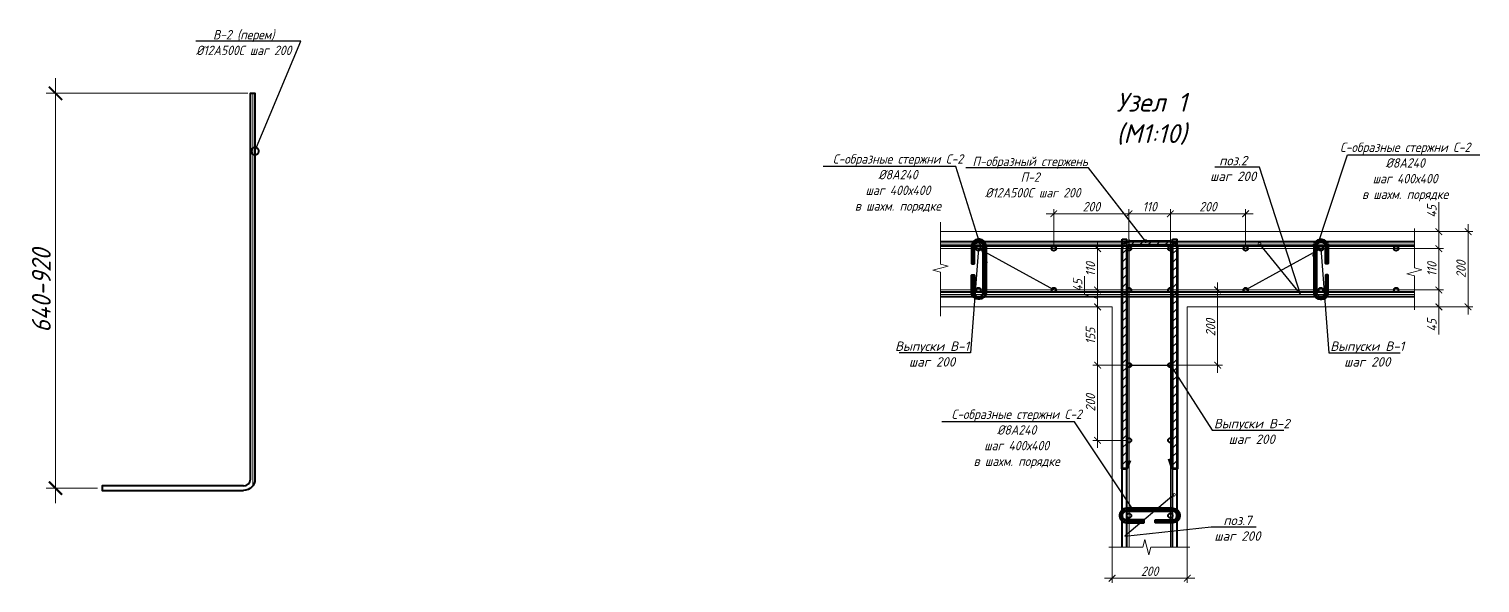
# Model space of a CAD drawing. Header units: millimetres. Extents: x 504091 to 2165846, y 135022 to 442887.
# Drawn here: x 1058478 to 1062335, y 225234 to 226707 of the extents above; entities that cross this region are included whole.
import ezdxf
from ezdxf import colors
from ezdxf.entities.mleader import LeaderData, LeaderLine
from ezdxf.math import Vec2, Vec3

# ---------------------------------------------------------------- set-up
doc = ezdxf.new("R2010")
doc.units = ezdxf.units.MM
doc.layers.get('Defpoints').update_dxf_attribs({"color": 255})
doc.layers.add('!Defpoints', color=255, linetype='Continuous', lineweight=5, plot=False)
doc.layers.add('PDF _Геометрия', color=7, linetype='Continuous')
doc.layers.add('SGRAND', color=7, linetype='Continuous')
for name, color, linetype, lineweight in [('Арматура 12', 26, 'Continuous', 50), ('КР_Арматура 12', 174, 'Continuous', 40), ('Монолит тонкий', 204, 'Continuous', 9), ('Размер', 7, 'Continuous', 13), ('Размеры КР', 164, 'Continuous', 9)]:
    doc.layers.add(name, color=color, linetype=linetype, lineweight=lineweight)
doc.styles.add('GOST 2.304_new', font='isocpeur.ttf', dxfattribs={"width": 0.9, "oblique": 15})
doc.dimstyles.new('SPDS 1_10', dxfattribs={"dimscale": 10, "dimtxt": 2.5, "dimasz": 1.77, "dimexe": 1.25, "dimexo": 0.625, "dimtad": 1, "dimdec": 0, "dimrnd": 0.001, "dimtxsty": 'GOST 2.304_new', "dimblk": 'ARCHTICK', "dimcen": 2.5, "dimdle": 2, "dimclrt": 256, "dimadec": 0, "dimazin": 2, "dimtfac": 0.75, "dimtdec": 0, "dimtmove": 1, "dimatfit": 3, "dimfxl": 0, "dimtolj": 1, "dimlwd": 9, "dimlwe": 9, "dimarcsym": 0})
doc.dimstyles.new('SPDS 1_20', dxfattribs={"dimscale": 20, "dimtxt": 2.5, "dimasz": 1.77, "dimexe": 1.25, "dimexo": 0.625, "dimtad": 1, "dimdec": 0, "dimrnd": 0.001, "dimtxsty": 'GOST 2.304_new', "dimblk": 'ARCHTICK', "dimcen": 2.5, "dimdle": 2, "dimclrt": 256, "dimadec": 0, "dimazin": 2, "dimtfac": 0.75, "dimtdec": 0, "dimtmove": 1, "dimatfit": 3, "dimfxl": 0, "dimtolj": 1, "dimlwd": 9, "dimlwe": 9, "dimarcsym": 0})

# ---------------------------------------------------------------- blocks, each defined once
blk = doc.blocks.new('_DotSmall')
at = {"color": 0, "linetype": 'ByBlock', "lineweight": 35, "const_width": 0.5}
blk.add_lwpolyline([(-0.0625, 0, 1), (0.0625, 0, 1)], format="xyb", close=True, dxfattribs=at)
blk = doc.blocks.new('_ArchTick')
at = {"color": 0, "linetype": 'ByBlock', "const_width": 0.15}
blk.add_lwpolyline([(-0.5, -0.5), (0.5, 0.5)], dxfattribs=at)
blk = doc.blocks.new('*D1781')
at = {"layer": 'Defpoints', "color": 0, "lineweight": 20, "transparency": 16777216}
for p in [(1059072.9, 226536.1), (1058548.6, 225486.1), (1058672.9, 225486.1)]:
    blk.add_point(p, dxfattribs=at)
at = {"layer": 'Размеры КР', "color": 0, "lineweight": 9, "transparency": 16777216}
for p, q in [((1058548.6, 226576.1), (1058548.6, 225446.1)), ((1059060.4, 226536.1), (1058523.6, 226536.1)), ((1058660.4, 225486.1), (1058523.6, 225486.1))]:
    blk.add_line(p, q, dxfattribs=at)
at = {"layer": 'Размеры КР', "color": 0, "lineweight": 9, "transparency": 16777216, "xscale": 35.4, "yscale": 35.4, "zscale": 35.4}
for p, rotation in [((1058548.6, 226536.1), 90), ((1058548.6, 225486.1), 270)]:
    blk.add_blockref('_ArchTick', p, dxfattribs=dict(at, rotation=rotation))
at = {"layer": 'Размеры КР', "lineweight": 20, "transparency": 16777216, "insert": (1058511.1, 226011.1), "char_height": 50, "attachment_point": 5, "rotation": 90, "style": 'GOST 2.304_new'}
blk.add_mtext('\\A1;640-920', dxfattribs=at)
blk = doc.blocks.new('*D1816')
at = {"layer": 'Defpoints', "color": 0, "lineweight": 20, "transparency": 16777216}
for p in [(1062112.4, 226013.2), (1062226.2, 226013.2), (1062098.6, 225968.2)]:
    blk.add_point(p, dxfattribs=at)
at = {"layer": 'Размеры КР', "color": 0, "lineweight": 9, "transparency": 16777216}
for p, q in [((1062226.2, 225948.2), (1062226.2, 226033.2)), ((1062118.7, 226013.2), (1062238.7, 226013.2)), ((1062104.9, 225968.2), (1062238.7, 225968.2)), ((1062226.2, 225895.1), (1062226.2, 225968.2))]:
    blk.add_line(p, q, dxfattribs=at)
at = {"layer": 'Размеры КР', "color": 0, "lineweight": 9, "transparency": 16777216, "xscale": 17.7, "yscale": 17.7, "zscale": 17.7}
for p, rotation in [((1062226.2, 226013.2), 90), ((1062226.2, 225968.2), 270)]:
    blk.add_blockref('_ArchTick', p, dxfattribs=dict(at, rotation=rotation))
at = {"layer": 'Размеры КР', "lineweight": 20, "transparency": 16777216, "insert": (1062207.5, 225919.3), "char_height": 25, "attachment_point": 5, "rotation": 90, "style": 'GOST 2.304_new'}
blk.add_mtext('\\A1;45', dxfattribs=at)
blk = doc.blocks.new('*D1817')
at = {"layer": 'Defpoints', "color": 0, "lineweight": 20, "transparency": 16777216}
for p in [(1062112.4, 226123.2), (1062226.2, 226123.2), (1062112.4, 226013.2)]:
    blk.add_point(p, dxfattribs=at)
at = {"layer": 'Размеры КР', "color": 0, "lineweight": 9, "transparency": 16777216}
for p, q in [((1062118.7, 226123.2), (1062238.7, 226123.2)), ((1062226.2, 225993.2), (1062226.2, 226143.2)), ((1062118.7, 226013.2), (1062238.7, 226013.2))]:
    blk.add_line(p, q, dxfattribs=at)
at = {"layer": 'Размеры КР', "color": 0, "lineweight": 9, "transparency": 16777216, "xscale": 17.7, "yscale": 17.7, "zscale": 17.7}
for p, rotation in [((1062226.2, 226123.2), 90), ((1062226.2, 226013.2), 270)]:
    blk.add_blockref('_ArchTick', p, dxfattribs=dict(at, rotation=rotation))
at = {"layer": 'Размеры КР', "lineweight": 20, "transparency": 16777216, "insert": (1062207.5, 226068.2), "char_height": 25, "attachment_point": 5, "rotation": 90, "style": 'GOST 2.304_new'}
blk.add_mtext('\\A1;110', dxfattribs=at)
blk = doc.blocks.new('*D1818')
at = {"layer": 'Defpoints', "color": 0, "lineweight": 20, "transparency": 16777216}
for p in [(1062115.5, 226168.2), (1062226.2, 226168.2), (1062112.4, 226123.2)]:
    blk.add_point(p, dxfattribs=at)
at = {"layer": 'Размеры КР', "color": 0, "lineweight": 9, "transparency": 16777216}
for p, q in [((1062226.2, 226246.3), (1062226.2, 226168.2)), ((1062226.2, 226103.2), (1062226.2, 226188.2)), ((1062121.7, 226168.2), (1062238.7, 226168.2)), ((1062118.7, 226123.2), (1062238.7, 226123.2))]:
    blk.add_line(p, q, dxfattribs=at)
at = {"layer": 'Размеры КР', "color": 0, "lineweight": 9, "transparency": 16777216, "xscale": 17.7, "yscale": 17.7, "zscale": 17.7}
for p, rotation in [((1062226.2, 226168.2), 90), ((1062226.2, 226123.2), 270)]:
    blk.add_blockref('_ArchTick', p, dxfattribs=dict(at, rotation=rotation))
at = {"layer": 'Размеры КР', "lineweight": 20, "transparency": 16777216, "insert": (1062207.5, 226222.1), "char_height": 25, "attachment_point": 5, "rotation": 90, "style": 'GOST 2.304_new'}
blk.add_mtext('\\A1;45', dxfattribs=at)
blk = doc.blocks.new('*D1819')
at = {"layer": 'Defpoints', "color": 0, "lineweight": 20, "transparency": 16777216}
for p in [(1062117.4, 226168.2), (1062303.9, 226168.2), (1062133.2, 225968.2)]:
    blk.add_point(p, dxfattribs=at)
at = {"layer": 'Размеры КР', "color": 0, "lineweight": 9, "transparency": 16777216}
for p, q in [((1062303.9, 225948.2), (1062303.9, 226188.2)), ((1062123.6, 226168.2), (1062316.4, 226168.2)), ((1062139.5, 225968.2), (1062316.4, 225968.2))]:
    blk.add_line(p, q, dxfattribs=at)
at = {"layer": 'Размеры КР', "color": 0, "lineweight": 9, "transparency": 16777216, "xscale": 17.7, "yscale": 17.7, "zscale": 17.7}
for p, rotation in [((1062303.9, 226168.2), 90), ((1062303.9, 225968.2), 270)]:
    blk.add_blockref('_ArchTick', p, dxfattribs=dict(at, rotation=rotation))
at = {"layer": 'Размеры КР', "lineweight": 20, "transparency": 16777216, "insert": (1062285.2, 226068.2), "char_height": 25, "attachment_point": 5, "rotation": 90, "style": 'GOST 2.304_new'}
blk.add_mtext('\\A1;200', dxfattribs=at)
blk = doc.blocks.new('*D1820')
at = {"layer": 'Defpoints', "color": 0, "lineweight": 20, "transparency": 16777216}
for p in [(1061512.4, 226215.8), (1061512.4, 226123.2), (1061712.4, 226123.2)]:
    blk.add_point(p, dxfattribs=at)
at = {"layer": 'Размеры КР', "color": 0, "lineweight": 9, "transparency": 16777216}
for p, q in [((1061512.4, 226129.5), (1061512.4, 226228.3)), ((1061712.4, 226129.5), (1061712.4, 226228.3)), ((1061732.4, 226215.8), (1061492.4, 226215.8))]:
    blk.add_line(p, q, dxfattribs=at)
at = {"layer": 'Размеры КР', "color": 0, "lineweight": 9, "transparency": 16777216, "xscale": 17.7, "yscale": 17.7, "zscale": 17.7, "rotation": 180}
blk.add_blockref('_ArchTick', (1061512.4, 226215.8), dxfattribs=at)
at = {"layer": 'Размеры КР', "color": 0, "lineweight": 9, "transparency": 16777216, "xscale": 17.7, "yscale": 17.7, "zscale": 17.7}
blk.add_blockref('_ArchTick', (1061712.4, 226215.8), dxfattribs=at)
at = {"layer": 'Размеры КР', "lineweight": 20, "transparency": 16777216, "insert": (1061612.4, 226234.6), "char_height": 25, "attachment_point": 5, "style": 'GOST 2.304_new'}
blk.add_mtext('\\A1;200', dxfattribs=at)
blk = doc.blocks.new('*D1821')
at = {"layer": 'Defpoints', "color": 0, "lineweight": 20, "transparency": 16777216}
for p in [(1061402.4, 226215.8), (1061402.4, 226123.2), (1061512.4, 226123.2)]:
    blk.add_point(p, dxfattribs=at)
at = {"layer": 'Размеры КР', "color": 0, "lineweight": 9, "transparency": 16777216}
for p, q in [((1061402.4, 226129.5), (1061402.4, 226228.3)), ((1061512.4, 226129.5), (1061512.4, 226228.3)), ((1061532.4, 226215.8), (1061382.4, 226215.8))]:
    blk.add_line(p, q, dxfattribs=at)
at = {"layer": 'Размеры КР', "color": 0, "lineweight": 9, "transparency": 16777216, "xscale": 17.7, "yscale": 17.7, "zscale": 17.7, "rotation": 180}
blk.add_blockref('_ArchTick', (1061402.4, 226215.8), dxfattribs=at)
at = {"layer": 'Размеры КР', "color": 0, "lineweight": 9, "transparency": 16777216, "xscale": 17.7, "yscale": 17.7, "zscale": 17.7}
blk.add_blockref('_ArchTick', (1061512.4, 226215.8), dxfattribs=at)
at = {"layer": 'Размеры КР', "lineweight": 20, "transparency": 16777216, "insert": (1061457.4, 226234.6), "char_height": 25, "attachment_point": 5, "style": 'GOST 2.304_new'}
blk.add_mtext('\\A1;110', dxfattribs=at)
blk = doc.blocks.new('*D1822')
at = {"layer": 'Defpoints', "color": 0, "lineweight": 20, "transparency": 16777216}
for p in [(1061202.4, 226215.8), (1061202.4, 226123.2), (1061402.4, 226123.2)]:
    blk.add_point(p, dxfattribs=at)
at = {"layer": 'Размеры КР', "color": 0, "lineweight": 9, "transparency": 16777216}
for p, q in [((1061202.4, 226129.5), (1061202.4, 226228.3)), ((1061402.4, 226129.5), (1061402.4, 226228.3)), ((1061422.4, 226215.8), (1061182.4, 226215.8))]:
    blk.add_line(p, q, dxfattribs=at)
at = {"layer": 'Размеры КР', "color": 0, "lineweight": 9, "transparency": 16777216, "xscale": 17.7, "yscale": 17.7, "zscale": 17.7, "rotation": 180}
blk.add_blockref('_ArchTick', (1061202.4, 226215.8), dxfattribs=at)
at = {"layer": 'Размеры КР', "color": 0, "lineweight": 9, "transparency": 16777216, "xscale": 17.7, "yscale": 17.7, "zscale": 17.7}
blk.add_blockref('_ArchTick', (1061402.4, 226215.8), dxfattribs=at)
at = {"layer": 'Размеры КР', "lineweight": 20, "transparency": 16777216, "insert": (1061302.4, 226234.6), "char_height": 25, "attachment_point": 5, "style": 'GOST 2.304_new'}
blk.add_mtext('\\A1;200', dxfattribs=at)
blk = doc.blocks.new('*D1823')
at = {"layer": 'Defpoints', "color": 0, "lineweight": 20, "transparency": 16777216}
for p in [(1061402.4, 226123.2), (1061318.9, 226013.2), (1061402.4, 226013.2)]:
    blk.add_point(p, dxfattribs=at)
at = {"layer": 'Размеры КР', "color": 0, "lineweight": 9, "transparency": 16777216}
for p, q in [((1061396.2, 226123.2), (1061306.4, 226123.2)), ((1061318.9, 226143.2), (1061318.9, 225993.2)), ((1061396.2, 226013.2), (1061306.4, 226013.2))]:
    blk.add_line(p, q, dxfattribs=at)
at = {"layer": 'Размеры КР', "color": 0, "lineweight": 9, "transparency": 16777216, "xscale": 17.7, "yscale": 17.7, "zscale": 17.7}
for p, rotation in [((1061318.9, 226123.2), 90), ((1061318.9, 226013.2), 270)]:
    blk.add_blockref('_ArchTick', p, dxfattribs=dict(at, rotation=rotation))
at = {"layer": 'Размеры КР', "lineweight": 20, "transparency": 16777216, "insert": (1061300.1, 226068.2), "char_height": 25, "attachment_point": 5, "rotation": 90, "style": 'GOST 2.304_new'}
blk.add_mtext('\\A1;110', dxfattribs=at)
blk = doc.blocks.new('*D1824')
at = {"layer": 'Defpoints', "color": 0, "lineweight": 20, "transparency": 16777216}
for p in [(1061402.4, 226013.2), (1061318.9, 225968.2), (1061357.4, 225968.2)]:
    blk.add_point(p, dxfattribs=at)
at = {"layer": 'Размеры КР', "color": 0, "lineweight": 9, "transparency": 16777216}
for p, q in [((1061284.5, 226001.1), (1061284.5, 226049.5)), ((1061318.9, 226033.2), (1061318.9, 225948.2)), ((1061318.9, 225990.7), (1061284.5, 226001.1)), ((1061396.2, 226013.2), (1061306.4, 226013.2)), ((1061351.2, 225968.2), (1061306.4, 225968.2))]:
    blk.add_line(p, q, dxfattribs=at)
at = {"layer": 'Размеры КР', "color": 0, "lineweight": 9, "transparency": 16777216, "xscale": 17.7, "yscale": 17.7, "zscale": 17.7}
for p, rotation in [((1061318.9, 226013.2), 90), ((1061318.9, 225968.2), 270)]:
    blk.add_blockref('_ArchTick', p, dxfattribs=dict(at, rotation=rotation))
at = {"layer": 'Размеры КР', "lineweight": 20, "transparency": 16777216, "insert": (1061265.8, 226025.3), "char_height": 25, "attachment_point": 5, "rotation": 90, "style": 'GOST 2.304_new'}
blk.add_mtext('\\A1;45', dxfattribs=at)
blk = doc.blocks.new('*D1825')
at = {"layer": 'Defpoints', "color": 0, "lineweight": 20, "transparency": 16777216}
for p in [(1061357.4, 225968.2), (1061318.9, 225813.2), (1061402.4, 225813.2)]:
    blk.add_point(p, dxfattribs=at)
at = {"layer": 'Размеры КР', "color": 0, "lineweight": 9, "transparency": 16777216}
for p, q in [((1061351.2, 225968.2), (1061306.4, 225968.2)), ((1061318.9, 225988.2), (1061318.9, 225793.2)), ((1061396.2, 225813.2), (1061306.4, 225813.2))]:
    blk.add_line(p, q, dxfattribs=at)
at = {"layer": 'Размеры КР', "color": 0, "lineweight": 9, "transparency": 16777216, "xscale": 17.7, "yscale": 17.7, "zscale": 17.7}
for p, rotation in [((1061318.9, 225968.2), 90), ((1061318.9, 225813.2), 270)]:
    blk.add_blockref('_ArchTick', p, dxfattribs=dict(at, rotation=rotation))
at = {"layer": 'Размеры КР', "lineweight": 20, "transparency": 16777216, "insert": (1061300.1, 225890.7), "char_height": 25, "attachment_point": 5, "rotation": 90, "style": 'GOST 2.304_new'}
blk.add_mtext('\\A1;155', dxfattribs=at)
blk = doc.blocks.new('*D1826')
at = {"layer": 'Defpoints', "color": 0, "lineweight": 20, "transparency": 16777216}
for p in [(1061402.4, 225813.2), (1061318.9, 225613.2), (1061402.4, 225613.2)]:
    blk.add_point(p, dxfattribs=at)
at = {"layer": 'Размеры КР', "color": 0, "lineweight": 9, "transparency": 16777216}
for p, q in [((1061396.2, 225813.2), (1061306.4, 225813.2)), ((1061318.9, 225833.2), (1061318.9, 225593.2)), ((1061396.2, 225613.2), (1061306.4, 225613.2))]:
    blk.add_line(p, q, dxfattribs=at)
at = {"layer": 'Размеры КР', "color": 0, "lineweight": 9, "transparency": 16777216, "xscale": 17.7, "yscale": 17.7, "zscale": 17.7}
for p, rotation in [((1061318.9, 225813.2), 90), ((1061318.9, 225613.2), 270)]:
    blk.add_blockref('_ArchTick', p, dxfattribs=dict(at, rotation=rotation))
at = {"layer": 'Размеры КР', "lineweight": 20, "transparency": 16777216, "insert": (1061300.1, 225713.2), "char_height": 25, "attachment_point": 5, "rotation": 90, "style": 'GOST 2.304_new'}
blk.add_mtext('\\A1;200', dxfattribs=at)
blk = doc.blocks.new('*D1827')
at = {"layer": 'Defpoints', "color": 0, "lineweight": 20, "transparency": 16777216}
for p in [(1061512.4, 226013.2), (1061512.4, 225813.2), (1061638.1, 225813.2)]:
    blk.add_point(p, dxfattribs=at)
at = {"layer": 'Размеры КР', "color": 0, "lineweight": 9, "transparency": 16777216}
for p, q in [((1061638.1, 226033.2), (1061638.1, 225793.2)), ((1061518.7, 226013.2), (1061650.6, 226013.2)), ((1061518.7, 225813.2), (1061650.6, 225813.2))]:
    blk.add_line(p, q, dxfattribs=at)
at = {"layer": 'Размеры КР', "color": 0, "lineweight": 9, "transparency": 16777216, "xscale": 17.7, "yscale": 17.7, "zscale": 17.7}
for p, rotation in [((1061638.1, 226013.2), 90), ((1061638.1, 225813.2), 270)]:
    blk.add_blockref('_ArchTick', p, dxfattribs=dict(at, rotation=rotation))
at = {"layer": 'Размеры КР', "lineweight": 20, "transparency": 16777216, "insert": (1061619.3, 225913.2), "char_height": 25, "attachment_point": 5, "rotation": 90, "style": 'GOST 2.304_new'}
blk.add_mtext('\\A1;200', dxfattribs=at)
blk = doc.blocks.new('*D1808')
at = {"layer": 'Defpoints', "color": 0, "lineweight": 20, "transparency": 16777216}
for p in [(1061357.4, 225429), (1061557.4, 225376.4), (1061557.4, 225246.6)]:
    blk.add_point(p, dxfattribs=at)
at = {"layer": 'Размеры КР', "color": 0, "lineweight": 9, "transparency": 16777216}
for p, q in [((1061357.4, 225422.8), (1061357.4, 225234.1)), ((1061557.4, 225370.1), (1061557.4, 225234.1)), ((1061337.4, 225246.6), (1061577.4, 225246.6))]:
    blk.add_line(p, q, dxfattribs=at)
at = {"layer": 'Размеры КР', "color": 0, "lineweight": 9, "transparency": 16777216, "xscale": 17.7, "yscale": 17.7, "zscale": 17.7, "rotation": 180}
blk.add_blockref('_ArchTick', (1061357.4, 225246.6), dxfattribs=at)
at = {"layer": 'Размеры КР', "color": 0, "lineweight": 9, "transparency": 16777216, "xscale": 17.7, "yscale": 17.7, "zscale": 17.7}
blk.add_blockref('_ArchTick', (1061557.4, 225246.6), dxfattribs=at)
at = {"layer": 'Размеры КР', "lineweight": 20, "transparency": 16777216, "insert": (1061457.4, 225265.3), "char_height": 25, "attachment_point": 5, "style": 'GOST 2.304_new'}
blk.add_mtext('\\A1;200', dxfattribs=at)

msp = doc.modelspace()

# ---------------------------------------------------------------- hatches: boundary and pattern name
at = {"layer": 'SGRAND', "lineweight": 20}
h = msp.add_hatch(dxfattribs=at)
h.set_pattern_fill('ANSI31', color=256, scale=5)
h.set_pattern_definition([(45, (158924.627, -14168.654), (-11.22532015, 11.22532015), [])])
edge = h.paths.add_edge_path()
edge.add_arc((1061406.3393, 226121.3557), 9.9, 90, 180)
edge.add_line((1061396.4393, 226121.3557), (1061396.4393, 225537.1536))
edge.add_line((1061396.4393, 225537.1536), (1061384.4393, 225537.1536))
edge.add_line((1061384.4393, 225537.1536), (1061384.4393, 226121.3557))
edge.add_arc((1061406.3393, 226121.3557), 21.9, 90, 180, ccw=False)
edge.add_line((1061406.3393, 226143.2557), (1061508.607, 226143.2557))
edge.add_arc((1061508.607, 226121.3557), 21.9, 0, 90, ccw=False)
edge.add_line((1061530.507, 226121.3557), (1061530.507, 225537.1536))
edge.add_line((1061530.507, 225537.1536), (1061518.507, 225537.1536))
edge.add_line((1061518.507, 225537.1536), (1061518.507, 226121.3557))
edge.add_arc((1061508.607, 226121.3557), 9.9, 0, 90)
edge.add_line((1061508.607, 226131.2557), (1061406.3393, 226131.2557))

# ---------------------------------------------------------------- linework, layer by layer
at = {"layer": '!Defpoints', "lineweight": 15, "ltscale": 100}
for p, q in [((1059072.8749, 225490.043), (1059072.8749, 226536.0712)), ((1061402.4393, 225329.2328), (1061402.4393, 226148.2376)), ((1061512.4393, 225329.2328), (1061512.4393, 226148.2376)), ((1062161.1705, 226135.2376), (1060901.4215, 226135.2376)), ((1062161.1705, 226123.2376), (1060901.4215, 226123.2376)), ((1062161.1705, 226013.2376), (1060901.4215, 226013.2376)), ((1062161.1705, 226001.2376), (1060901.4215, 226001.2376))]:
    msp.add_line(p, q, dxfattribs=at)
at = {"layer": 'PDF _Геометрия', "lineweight": 9}
for points in [[(1060901.4215, 225943.9476), (1060901.4215, 226060.5621), (1060881.3203, 226065.8519), (1060921.3111, 226076.6431), (1060901.4215, 226081.9329), (1060901.4215, 226193.5552)], [(1062161.1705, 225960.5089), (1062161.1705, 226050.789), (1062141.0693, 226056.0788), (1062181.0602, 226066.87), (1062161.1705, 226072.1598), (1062161.1705, 226176.2247)], [(1061348.6617, 225329.2328), (1061438.9418, 225329.2328), (1061444.2316, 225349.3341), (1061455.0228, 225309.3432), (1061460.3126, 225329.2328), (1061564.3775, 225329.2328)]]:
    msp.add_lwpolyline(points, dxfattribs=at)
at = {"layer": 'Арматура 12', "lineweight": 53, "ltscale": 20}
for p, q in [((1061015.5894, 226007.7376), (1061015.5894, 226129.2376)), ((1061021.5894, 226129.2376), (1061021.5894, 226007.7376)), ((1061894.5167, 226129.2376), (1061894.5167, 226007.7376)), ((1061900.5167, 226007.7376), (1061900.5167, 226129.2376)), ((1061396.4393, 225537.1536), (1061405.1996, 225559.632)), ((1061518.507, 225537.1536), (1061509.0008, 225564.1489)), ((1061518.4393, 225431.7969), (1061396.9393, 225431.7969)), ((1061396.9393, 225425.7969), (1061518.4393, 225425.7969))]:
    msp.add_line(p, q, dxfattribs=at)
for points in [[(1061021.5894, 226128.9815), (1061021.5894, 226130.7376, 0.414213562), (1061005.0894, 226147.2376), (1061001.2441, 226147.2376, 0.414213562), (1060984.7441, 226130.7376), (1060984.7441, 226083.8077), (1060990.7441, 226083.8077), (1060990.7441, 226130.7376, -0.414213562), (1061001.2441, 226141.2376), (1061005.0894, 226141.2376, -0.414213562), (1061015.5894, 226130.7376), (1061015.5894, 226128.9815)], [(1061894.5167, 226128.9815), (1061894.5167, 226130.7376, -0.414213562), (1061911.0167, 226147.2376), (1061914.862, 226147.2376, -0.414213562), (1061931.362, 226130.7376), (1061931.362, 226083.8077), (1061925.362, 226083.8077), (1061925.362, 226130.7376, 0.414213562), (1061914.862, 226141.2376), (1061911.0167, 226141.2376, 0.414213562), (1061900.5167, 226130.7376), (1061900.5167, 226128.9815)], [(1061021.5894, 226007.4938), (1061021.5894, 226005.7376, -0.414213562), (1061005.0894, 225989.2376), (1061001.2441, 225989.2376, -0.414213562), (1060984.7441, 226005.7376), (1060984.7441, 226052.6675), (1060990.7441, 226052.6675), (1060990.7441, 226005.7376, 0.414213562), (1061001.2441, 225995.2376), (1061005.0894, 225995.2376, 0.414213562), (1061015.5894, 226005.7376), (1061015.5894, 226007.4938)], [(1061894.5167, 226007.4938), (1061894.5167, 226005.7376, 0.414213562), (1061911.0167, 225989.2376), (1061914.862, 225989.2376, 0.414213562), (1061931.362, 226005.7376), (1061931.362, 226052.6675), (1061925.362, 226052.6675), (1061925.362, 226005.7376, -0.414213562), (1061914.862, 225995.2376), (1061911.0167, 225995.2376, -0.414213562), (1061900.5167, 226005.7376), (1061900.5167, 226007.4938)], [(1061396.6954, 225431.7969), (1061394.9393, 225431.7969, 0.414213562), (1061378.4393, 225415.2969), (1061378.4393, 225411.4516, 0.414213562), (1061394.9393, 225394.9516), (1061441.8692, 225394.9516), (1061441.8692, 225400.9516), (1061394.9393, 225400.9516, -0.414213562), (1061384.4393, 225411.4516), (1061384.4393, 225415.2969, -0.414213562), (1061394.9393, 225425.7969), (1061396.6954, 225425.7969)], [(1061518.1831, 225431.7969), (1061519.9393, 225431.7969, -0.414213562), (1061536.4393, 225415.2969), (1061536.4393, 225411.4516, -0.414213562), (1061519.9393, 225394.9516), (1061473.0094, 225394.9516), (1061473.0094, 225400.9516), (1061519.9393, 225400.9516, 0.414213562), (1061530.4393, 225411.4516), (1061530.4393, 225415.2969, 0.414213562), (1061519.9393, 225425.7969), (1061518.1831, 225425.7969)]]:
    msp.add_lwpolyline(points, format="xyb", dxfattribs=at)
msp.add_lwpolyline([(1061406.3393, 226131.2557, 0.414213562), (1061396.4393, 226121.3557), (1061396.4393, 225537.1536), (1061384.4393, 225537.1536), (1061384.4393, 226121.3557, -0.414213562), (1061406.3393, 226143.2557), (1061508.607, 226143.2557, -0.414213562), (1061530.507, 226121.3557), (1061530.507, 225537.1536), (1061518.507, 225537.1536), (1061518.507, 226121.3557, 0.414213562), (1061508.607, 226131.2557)], format="xyb", close=True, dxfattribs=at)
at = {"layer": 'КР_Арматура 12', "ltscale": 12}
msp.add_lwpolyline([(1059048.8749, 225492.0609, 0.414213562), (1059066.8749, 225510.0609), (1059066.8749, 226536.0712), (1059078.8749, 226536.0712), (1059078.8749, 225510.0609, -0.414213562), (1059048.8749, 225480.0609)], format="xyb", dxfattribs=at)
msp.add_lwpolyline([(1059048.8749, 225492.0609), (1058672.8749, 225492.0609), (1058672.8749, 225480.0609), (1059048.8749, 225480.0609)], dxfattribs=at)
at = {"layer": 'Монолит тонкий', "lineweight": 15, "ltscale": 100}
for p, q in [((1062161.1705, 226168.2376), (1060901.4215, 226168.2376)), ((1061357.4393, 225968.2376), (1060901.4215, 225968.2376)), ((1061357.4393, 225329.2328), (1061357.4393, 225968.2376)), ((1062161.1705, 225968.2376), (1061557.4393, 225968.2376)), ((1061557.4393, 225329.2328), (1061557.4393, 225968.2376))]:
    msp.add_line(p, q, dxfattribs=at)
at = {"layer": 'Размеры КР', "lineweight": 40}
for p, q in [((1061384.4393, 225329.2328), (1061384.4393, 226148.2376)), ((1061384.4393, 226148.2376), (1061396.4393, 226148.2376)), ((1061396.4393, 225329.2328), (1061396.4393, 226148.2376)), ((1061518.4393, 225329.2328), (1061518.4393, 226148.2376)), ((1061518.4393, 226148.2376), (1061530.4393, 226148.2376)), ((1061530.4393, 225329.2328), (1061530.4393, 226148.2376)), ((1062161.1705, 226141.2376), (1060901.4215, 226141.2376)), ((1062161.1705, 226129.2376), (1060901.4215, 226129.2376)), ((1062161.1705, 226007.2376), (1060901.4215, 226007.2376)), ((1062161.1705, 225995.2376), (1060901.4215, 225995.2376))]:
    msp.add_line(p, q, dxfattribs=at)
for centre in [(1061002.4393, 226123.2376), (1061202.4393, 226123.2376), (1061402.4393, 226123.2376), (1061512.4393, 226123.2376), (1061712.4393, 226123.2376), (1061912.4393, 226123.2376), (1062112.4393, 226123.2376), (1061002.4393, 226013.2376), (1061202.4393, 226013.2376), (1061402.4393, 226013.2376), (1061512.4393, 226013.2376), (1061712.4393, 226013.2376), (1061912.4393, 226013.2376), (1062112.4393, 226013.2376), (1061402.4393, 225813.2376), (1061512.4393, 225813.2376), (1061402.4393, 225613.2376), (1061512.4393, 225613.2376), (1061402.4393, 225413.2376), (1061512.4393, 225413.2376)]:
    msp.add_circle(centre, 6, dxfattribs=at)

# ---------------------------------------------------------------- texts
at = {"layer": 'Размер', "ltscale": 20, "insert": (1061462.5676, 226537.3176), "char_height": 50, "width": 511.854399, "attachment_point": 2, "style": 'GOST 2.304_new', "bg_fill": 2}
msp.add_mtext('\\A1;{\\W1;Узел 1\\P(М1:10)}', dxfattribs=at)

# ---------------------------------------------------------------- dimensions: what is measured, and where the dimension line sits
at = {"layer": 'Размеры КР', "lineweight": 20}
dim = msp.add_linear_dim(base=(1058548.6049, 225486.0609), p1=(1059072.8749, 226536.0712), p2=(1058672.8749, 225486.0609), angle=90, text='640-920', dimstyle='SPDS 1_20', dxfattribs=at)
dim.commit()
dim.dimension.update_dxf_attribs({"geometry": '*D1781', "text_midpoint": (1058511.1049, 226011.0661)})
for base, p1, p2, picture, middle in [((1061202.4393, 226215.8161), (1061402.4393, 226123.2376), (1061202.4393, 226123.2376), '*D1822', (1061302.4393, 226234.5661)), ((1061402.4393, 226215.8161), (1061512.4393, 226123.2376), (1061402.4393, 226123.2376), '*D1821', (1061457.4393, 226234.5661)), ((1061512.4393, 226215.8161), (1061712.4393, 226123.2376), (1061512.4393, 226123.2376), '*D1820', (1061612.4393, 226234.5661)), ((1061557.4393, 225246.5651), (1061357.4393, 225429.0221), (1061557.4393, 225376.3691), '*D1808', (1061457.4393, 225265.3151))]:
    dim = msp.add_linear_dim(base=base, p1=p1, p2=p2, dimstyle='SPDS 1_10', dxfattribs=at)
    dim.commit()
    dim.dimension.update_dxf_attribs({"geometry": picture, "text_midpoint": middle})
for base, p1, p2, picture, middle in [((1062226.2327, 226168.2376), (1062112.4393, 226123.2376), (1062115.4551, 226168.2376), '*D1818', (1062215.0821, 226222.0772)), ((1062226.2327, 226013.2376), (1062098.609, 225968.2376), (1062112.4393, 226013.2376), '*D1816', (1062198.2953, 225919.3402))]:
    dim = msp.add_linear_dim(base=base, p1=p1, p2=p2, angle=90, dimstyle='SPDS 1_10', dxfattribs=at)
    dim.commit()
    dim.dimension.update_dxf_attribs({"geometry": picture, "text_midpoint": middle, "dimtype": 160})
for base, p1, p2, picture, middle in [((1062303.9168, 226168.2376), (1062133.2489, 225968.2376), (1062117.3985, 226168.2376), '*D1819', (1062285.1668, 226068.2376)), ((1061318.8769, 226013.2376), (1061402.4393, 226123.2376), (1061402.4393, 226013.2376), '*D1823', (1061300.1269, 226068.2376)), ((1062226.2327, 226123.2376), (1062112.4393, 226013.2376), (1062112.4393, 226123.2376), '*D1817', (1062207.4827, 226068.2376)), ((1061318.8769, 225968.2376), (1061402.4393, 226013.2376), (1061357.4393, 225968.2376), '*D1824', (1061265.7519, 226007.3001)), ((1061638.0987, 225813.2376), (1061512.4393, 226013.2376), (1061512.4393, 225813.2376), '*D1827', (1061619.3487, 225913.2376)), ((1061318.8769, 225813.2376), (1061357.4393, 225968.2376), (1061402.4393, 225813.2376), '*D1825', (1061300.1269, 225890.7376)), ((1061318.8769, 225613.2376), (1061402.4393, 225813.2376), (1061402.4393, 225613.2376), '*D1826', (1061300.1269, 225713.2376))]:
    dim = msp.add_linear_dim(base=base, p1=p1, p2=p2, angle=90, dimstyle='SPDS 1_10', dxfattribs=at)
    dim.commit()
    dim.dimension.update_dxf_attribs({"geometry": picture, "text_midpoint": middle})

# ---------------------------------------------------------------- leaders
at = {"layer": 'Размер', "ltscale": 20}
ml = msp.add_multileader_mtext('Standard', dxfattribs=at)
ml.set_content('\\A1;В-2 (перем)\\P%%C12А500С шаг 200', color=256, style='GOST 2.304_new')
ml.set_leader_properties()
ml.set_arrow_properties(name='DOTSMALL')
ml.build(insert=Vec2(0, 0))
ml.multileader.update_dxf_attribs({"text_left_attachment_type": 6, "text_right_attachment_type": 6, "arrow_head_size": 40})
ctx = ml.context
ctx.base_point, ctx.char_height, ctx.arrow_head_size, ctx.landing_gap_size, ctx.plane_origin = Vec3(1058905.204, 226674.4028), 25, 40, 0, Vec3(1056774.8884, 255732.1409)
ctx.left_attachment, ctx.right_attachment, ctx.text_align_type = 6, 6, 1
notes = []
notes.append((ctx, [(0, (1, 1, 0), (1059200.9477, 226674.4028), (-1, 0), 8, [(0, [(1059078.8749, 226382.2827)], 0, [])])]))
ctx.mtext.insert, ctx.mtext.rotation, ctx.mtext.width, ctx.mtext.alignment, ctx.mtext.flow_direction = Vec3(1059049.0758, 226704.4028), 6.283185307, 821.237763, 2, 5
ml = msp.add_multileader_mtext('Standard', dxfattribs=at)
ml.set_content('\\A1;С-образные стержни С-2 %%C8А240\\Pшаг 400х400\\Pв шахм. порядке ', color=256, style='GOST 2.304_new')
ml.set_leader_properties()
ml.set_arrow_properties(name='DOTSMALL')
ml.build(insert=Vec2(0, 0))
ml.multileader.update_dxf_attribs({"text_left_attachment_type": 6, "text_right_attachment_type": 6, "dogleg_length": 3.2, "arrow_head_size": 16})
ctx = ml.context
ctx.base_point, ctx.char_height, ctx.arrow_head_size, ctx.landing_gap_size, ctx.plane_origin = Vec3(1061986.1199, 226372.581), 25, 16, 0, Vec3(1060055.0976, 256398.8818)
ctx.left_attachment, ctx.right_attachment, ctx.text_align_type = 6, 6, 1
notes.append((ctx, [(1, (1, 1, 0), (1061982.9199, 226372.581), (1, 0), 3.2, [(1, [(1061894.5167, 226105.1153)], 0, [])])]))
ctx.mtext.insert, ctx.mtext.rotation, ctx.mtext.width, ctx.mtext.defined_height, ctx.mtext.alignment, ctx.mtext.flow_direction = Vec3(1062136.591, 226405.081), 6.283185307, 345.885042, 57.9167, 2, 5
ml = msp.add_multileader_mtext('Standard', dxfattribs=at)
ml.set_content('\\A1;С-образные стержни С-2 %%C8А240\\Pшаг 400х400\\Pв шахм. порядке ', color=256, style='GOST 2.304_new')
ml.set_leader_properties()
ml.set_arrow_properties(name='DOTSMALL')
ml.build(insert=Vec2(0, 0))
ml.multileader.update_dxf_attribs({"text_left_attachment_type": 6, "text_right_attachment_type": 6, "dogleg_length": 3.2, "arrow_head_size": 16})
ctx = ml.context
ctx.base_point, ctx.char_height, ctx.arrow_head_size, ctx.landing_gap_size, ctx.plane_origin = Vec3(1060637.7508, 226341.503), 25, 16, 0, Vec3(1058706.7285, 256367.8038)
ctx.left_attachment, ctx.right_attachment, ctx.text_align_type = 6, 6, 1
notes.append((ctx, [(0, (1, 1, 0), (1060941.8932, 226341.503), (-1, 0), 3.2, [(1, [(1061021.5894, 226086.3809)], 0, [])])]))
ctx.mtext.insert, ctx.mtext.rotation, ctx.mtext.width, ctx.mtext.defined_height, ctx.mtext.alignment, ctx.mtext.flow_direction = Vec3(1060788.222, 226374.003), 6.283185307, 345.885042, 57.9167, 2, 5
ml = msp.add_multileader_mtext('Standard', dxfattribs=at)
ml.set_content('\\A1;{\\W1;Выпуски В-1\\Pшаг 200}', color=256, style='GOST 2.304_new')
ml.set_leader_properties()
ml.set_arrow_properties(name='DOTSMALL')
ml.build(insert=Vec2(0, 0))
ml.multileader.update_dxf_attribs({"text_left_attachment_type": 6, "text_right_attachment_type": 6, "dogleg_length": 3.2, "arrow_head_size": 16})
ctx = ml.context
ctx.base_point, ctx.char_height, ctx.arrow_head_size, ctx.landing_gap_size, ctx.plane_origin = Vec3(1060779.8151, 225846.1586), 25, 16, 0, Vec3(1015262.255, 516659.6694)
ctx.left_attachment, ctx.right_attachment, ctx.text_align_type = 6, 6, 1
notes.append((ctx, [(0, (1, 1, 0), (1060981.4126, 225846.1586), (-1, 0), 3.2, [(1, [(1061202.4393, 226013.2376), (1061002.4393, 226123.2376)], 0, [])])]))
ctx.mtext.insert, ctx.mtext.rotation, ctx.mtext.width, ctx.mtext.alignment, ctx.mtext.flow_direction = Vec3(1060879.0139, 225876.1586), 6.283185307, 511.854399, 2, 5
ml = msp.add_multileader_mtext('Standard', dxfattribs=at)
ml.set_content('\\A1;{\\W1;Выпуски В-1\\Pшаг 200}', color=256, style='GOST 2.304_new')
ml.set_leader_properties()
ml.set_arrow_properties(name='DOTSMALL')
ml.build(insert=Vec2(0, 0))
ml.multileader.update_dxf_attribs({"text_left_attachment_type": 6, "text_right_attachment_type": 6, "dogleg_length": 3.2, "arrow_head_size": 16})
ctx = ml.context
ctx.base_point, ctx.char_height, ctx.arrow_head_size, ctx.landing_gap_size, ctx.plane_origin = Vec3(1061936.666, 225846.1586), 25, 16, 0, Vec3(1107652.6236, 516659.6694)
ctx.left_attachment, ctx.right_attachment, ctx.text_align_type = 6, 6, 1
notes.append((ctx, [(0, (1, 1, 0), (1061933.466, 225846.1586), (1, 0), 3.2, [(1, [(1061712.4393, 226013.2376), (1061912.4393, 226123.2376)], 0, [])])]))
ctx.mtext.insert, ctx.mtext.width, ctx.mtext.alignment, ctx.mtext.flow_direction = Vec3(1062035.8647, 225876.1586), 511.854399, 2, 5
ml = msp.add_multileader_mtext('Standard', dxfattribs=at)
ml.set_content('\\A1;{\\W1;Выпуски В-2\\Pшаг 200}', color=256, style='GOST 2.304_new')
ml.set_leader_properties()
ml.set_arrow_properties(name='DOTSMALL')
ml.build(insert=Vec2(0, 0))
ml.multileader.update_dxf_attribs({"text_left_attachment_type": 6, "text_right_attachment_type": 6, "dogleg_length": 3.2, "arrow_head_size": 16})
ctx = ml.context
ctx.base_point, ctx.char_height, ctx.arrow_head_size, ctx.landing_gap_size, ctx.plane_origin = Vec3(1061627.1424, 225640.5067), 25, 16, 0, Vec3(1107343.0999, 516454.0175)
ctx.left_attachment, ctx.right_attachment, ctx.text_align_type = 6, 6, 1
notes.append((ctx, [(0, (1, 1, 0), (1061623.9424, 225640.5067), (1, 0), 3.2, [(1, [(1061402.4393, 225813.2376), (1061512.4393, 225813.2376)], 0, [])])]))
ctx.mtext.insert, ctx.mtext.width, ctx.mtext.alignment, ctx.mtext.flow_direction = Vec3(1061728.8411, 225670.5067), 511.854399, 2, 5
ml = msp.add_multileader_mtext('Standard', dxfattribs=at)
ml.set_content('\\A1;С-образные стержни С-2 %%C8А240\\Pшаг 400х400\\Pв шахм. порядке ', color=256, style='GOST 2.304_new')
ml.set_leader_properties()
ml.set_arrow_properties(name='DOTSMALL')
ml.build(insert=Vec2(0, 0))
ml.multileader.update_dxf_attribs({"text_left_attachment_type": 6, "text_right_attachment_type": 6, "dogleg_length": 3.2, "arrow_head_size": 16})
ctx = ml.context
ctx.base_point, ctx.char_height, ctx.arrow_head_size, ctx.landing_gap_size, ctx.plane_origin = Vec3(1060953.2759, 225662.7255), 25, 16, 0, Vec3(1058905.9489, 255674.9831)
ctx.left_attachment, ctx.right_attachment, ctx.text_align_type = 6, 6, 1
notes.append((ctx, [(0, (1, 1, 0), (1061257.4182, 225662.7255), (-1, 0), 3.2, [(1, [(1061413.905, 225428.2787)], 0, [])])]))
ctx.mtext.insert, ctx.mtext.rotation, ctx.mtext.width, ctx.mtext.defined_height, ctx.mtext.alignment, ctx.mtext.flow_direction = Vec3(1061103.747, 225695.2255), 6.283185307, 345.885042, 57.9167, 2, 5
ml = msp.add_multileader_mtext('Standard', dxfattribs=at)
ml.set_content('\\A1;{\\W1;поз.7\\Pшаг 200}', color=256, style='GOST 2.304_new')
ml.set_leader_properties()
ml.set_arrow_properties(name='DOTSMALL')
ml.build(insert=Vec2(0, 0))
ml.multileader.update_dxf_attribs({"text_left_attachment_type": 6, "text_right_attachment_type": 6, "dogleg_length": 3.2, "arrow_head_size": 16})
ctx = ml.context
ctx.base_point, ctx.char_height, ctx.arrow_head_size, ctx.landing_gap_size, ctx.plane_origin = Vec3(1061623.8631, 225383.0279), 25, 16, 0, Vec3(1107417.2304, 516486.4667)
ctx.left_attachment, ctx.right_attachment, ctx.text_align_type = 6, 6, 1
notes.append((ctx, [(0, (1, 1, 0), (1061620.6631, 225383.0279), (1, 0), 3.2, [(1, [(1061521.3813, 225468.7475), (1061391.4099, 225358.8829)], 0, [])])]))
ctx.mtext.insert, ctx.mtext.width, ctx.mtext.alignment, ctx.mtext.flow_direction = Vec3(1061690.8071, 225413.0279), 511.854399, 2, 5
for ctx, leaders in notes:
    for number, flags, end, landing, length, lines in leaders:
        leader = LeaderData()
        leader.index, (leader.has_last_leader_line, leader.has_dogleg_vector, leader.attachment_direction) = number, flags
        leader.last_leader_point, leader.dogleg_vector, leader.dogleg_length = Vec3(end), Vec3(landing), length
        for number, points, colour, breaks in lines:
            line = LeaderLine()
            line.index, line.vertices, line.color, line.breaks = number, Vec3.list(points), colors.encode_raw_color(colour), breaks
            leader.lines.append(line)
        ctx.leaders.append(leader)

# ---------------------------------------------------------------- next in the draw order: leaders
ml = msp.add_multileader_mtext('Standard', dxfattribs=at)
ml.set_content('\\A1;П-образный стержень П-2\\P %%C12А500С шаг 200', color=256, style='GOST 2.304_new')
ml.set_leader_properties()
ml.set_arrow_properties(name='DOTSMALL')
ml.build(insert=Vec2(0, 0))
ml.multileader.update_dxf_attribs({"text_left_attachment_type": 6, "text_right_attachment_type": 6, "arrow_head_size": 16})
ctx = ml.context
ctx.base_point, ctx.char_height, ctx.arrow_head_size, ctx.landing_gap_size, ctx.plane_origin = Vec3(1060987.8866, 226337.4976), 25, 16, 0, Vec3(1059966.8609, 238318.657)
ctx.left_attachment, ctx.right_attachment, ctx.text_align_type = 6, 6, 1
notes = []
notes.append((ctx, [(0, (1, 1, 0), (1061294.5803, 226337.4976), (-1, 0), 3.2, [(1, [(1061446.695, 226143.2557)], 0, [])])]))
ctx.mtext.insert, ctx.mtext.rotation, ctx.mtext.width, ctx.mtext.alignment, ctx.mtext.flow_direction = Vec3(1061139.6335, 226367.4976), 6.283185307, 319.103181, 2, 5
ml = msp.add_multileader_mtext('Standard', dxfattribs=at)
ml.set_content('\\A1;{\\W1;поз.2\\Pшаг 200}', color=256, style='GOST 2.304_new')
ml.set_leader_properties()
ml.set_arrow_properties(name='DOTSMALL')
ml.build(insert=Vec2(0, 0))
ml.multileader.update_dxf_attribs({"text_left_attachment_type": 6, "text_right_attachment_type": 6, "dogleg_length": 3.2, "arrow_head_size": 16})
ctx = ml.context
ctx.base_point, ctx.char_height, ctx.arrow_head_size, ctx.landing_gap_size, ctx.plane_origin = Vec3(1061612.5271, 226339.58), 25, 16, 0, Vec3(1107712.7006, 517152.9569)
ctx.left_attachment, ctx.right_attachment, ctx.text_align_type = 6, 6, 1
notes.append((ctx, [(1, (1, 1, 0), (1061749.6149, 226339.58), (-1, 0), 3.2, [(1, [(1061749.4019, 226135.2376), (1061857.9352, 226001.2376)], 0, [])])]))
ctx.mtext.insert, ctx.mtext.width, ctx.mtext.alignment, ctx.mtext.flow_direction = Vec3(1061679.471, 226369.58), 511.854399, 2, 5
for ctx, leaders in notes:
    for number, flags, end, landing, length, lines in leaders:
        leader = LeaderData()
        leader.index, (leader.has_last_leader_line, leader.has_dogleg_vector, leader.attachment_direction) = number, flags
        leader.last_leader_point, leader.dogleg_vector, leader.dogleg_length = Vec3(end), Vec3(landing), length
        for number, points, colour, breaks in lines:
            line = LeaderLine()
            line.index, line.vertices, line.color, line.breaks = number, Vec3.list(points), colors.encode_raw_color(colour), breaks
            leader.lines.append(line)
        ctx.leaders.append(leader)

doc.saveas('drawing.dxf')
